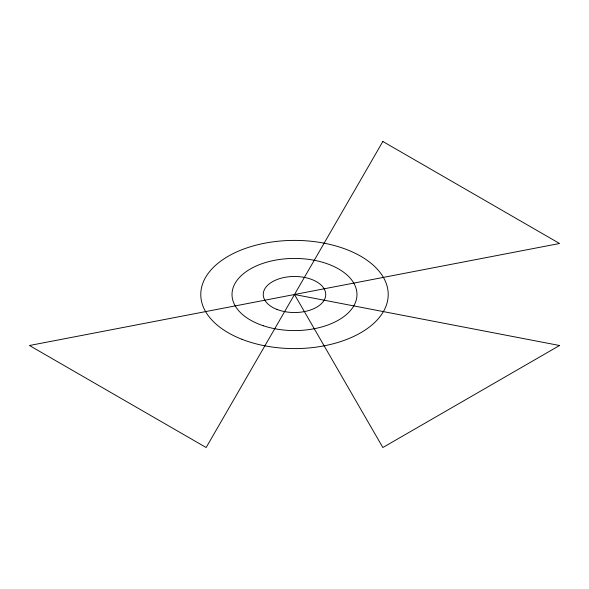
<?xml version="1.0" encoding="UTF-8"?>
<svg xmlns="http://www.w3.org/2000/svg" width="589" height="589" viewBox="0 0 589 589"><rect width="100%" height="100%" fill="white"/><g stroke="black" fill="none" stroke-linecap="round" stroke-linejoin="round"><path stroke-width="0.88" d="M382.85 141.478L206.15 447.522L29.45 345.507L559.55 243.493L382.85 141.478M559.55 345.507L382.85 447.522L294.5 294.5L559.55 345.507M276.992 309.439A31.239 18.031 0 0 0 325.658 295.788A31.239 18.031 0 0 0 280.85 278.28A31.239 18.031 0 0 0 276.992 309.439M263.261 325.739A62.471 36.069 0 0 0 356.971 294.5A62.471 36.069 0 0 0 263.261 263.261A62.471 36.069 0 0 0 263.261 325.739M241.976 339.308A93.71 54.1 0 0 0 387.967 298.358A93.71 54.1 0 0 0 253.557 245.834A93.71 54.1 0 0 0 241.976 339.308"/></g></svg>
